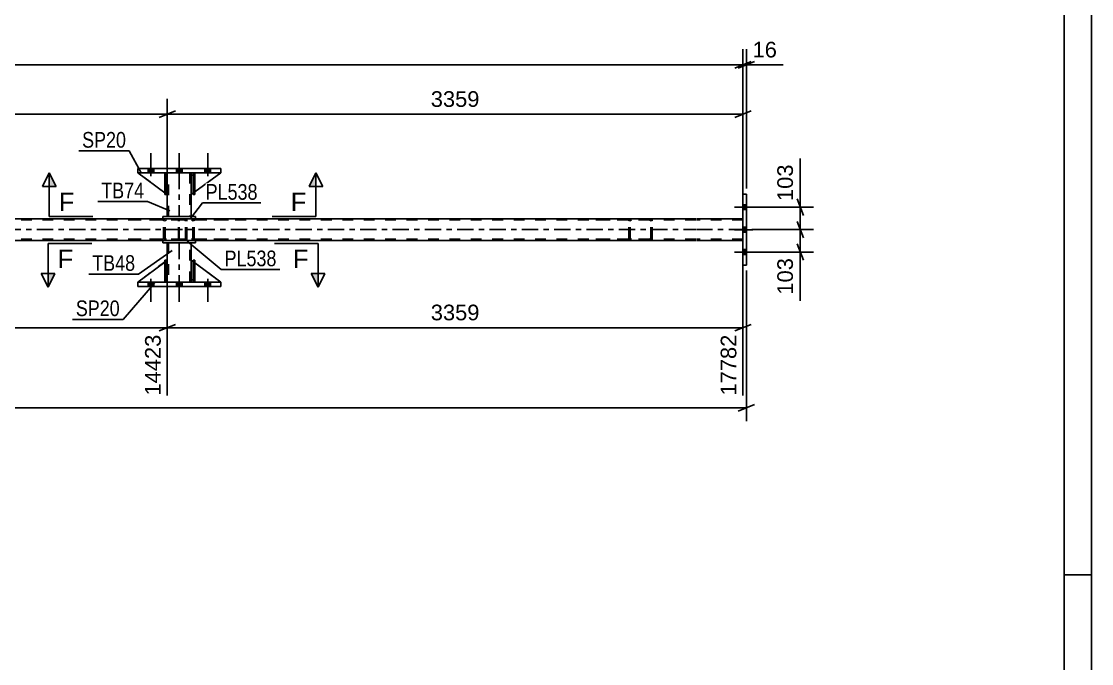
# Model space of a CAD drawing. Header units: millimetres. Extents: x -57 to 784, y -422 to 172.
# Drawn here: x 588 to 783.9, y -289.6 to -172.1 of the extents above; entities that cross this region are included whole.
import ezdxf

# ---------------------------------------------------------------- set-up
doc = ezdxf.new("R2010")
doc.units = ezdxf.units.MM
doc.linetypes.add('DXK_LINE_DOT2', pattern=[3.9198, 1.9599, -1.9599])
doc.linetypes.add('DXK_LINE_DOT3', pattern=[5.9187, 2.979, -0.9799, 0.9799, -0.9799])
doc.styles.add('Arial', font='ARIAL.TTF', dxfattribs={"height": 0.2})
doc.styles.add('Arial Narrow', font='ARIALN.TTF', dxfattribs={"height": 0.2})

# ---------------------------------------------------------------- blocks, each defined once
blk = doc.blocks.new('Unknown-122571968-1115')
at = {"color": 5, "linetype": 'Continuous'}
for p, q in [((783.89, -422.36), (783.89, 171.64)), ((778.89, -417.36), (778.89, 166.64)), ((783.89, -273.36), (778.89, -273.36))]:
    blk.add_line(p, q, dxfattribs=at)
blk = doc.blocks.new('Part-122571968-2856 - 2690')
at = {"color": 2, "linetype": 'Continuous'}
for p, q in [((619.79, -199.83), (619.47, -199.83)), ((619.47, -199.83), (619.47, -203.83)), ((619.79, -199.83), (619.79, -199.83)), ((619.79, -199.83), (619.79, -203.83)), ((619.79, -203.83), (619.47, -203.83))]:
    blk.add_line(p, q, dxfattribs=at)
at = {"color": 7, "linetype": 'DXK_LINE_DOT2'}
for p, q in [((619.47, -199.83), (619.47, -200.43)), ((619.47, -199.83), (619.47, -199.83)), ((619.79, -200.43), (619.47, -200.43)), ((619.47, -200.43), (619.47, -203.83)), ((619.79, -200.43), (619.79, -199.83)), ((619.79, -199.83), (619.79, -199.83)), ((619.79, -203.83), (619.79, -200.43))]:
    blk.add_line(p, q, dxfattribs=at)
blk = doc.blocks.new('Part-122571968-2758 - 2690')
at = {"color": 7, "linetype": 'DXK_LINE_DOT2'}
for p, q in [((614.27, -200.43), (614.27, -199.83)), ((614.27, -199.83), (614.27, -199.83)), ((614.27, -199.83), (614.27, -203.83)), ((614.27, -199.83), (614.59, -199.83)), ((614.27, -203.83), (614.27, -200.43)), ((614.27, -200.43), (614.59, -200.43)), ((614.59, -199.83), (614.59, -200.43)), ((614.59, -203.83), (614.59, -199.83)), ((614.59, -200.43), (614.59, -203.83)), ((614.27, -203.83), (614.59, -203.83))]:
    blk.add_line(p, q, dxfattribs=at)
blk = doc.blocks.new('Part-122571968-2857 - 2690')
at = {"color": 2, "linetype": 'Continuous'}
for p, q in [((614.59, -199.83), (614.27, -199.83)), ((614.27, -199.83), (614.27, -203.83)), ((614.59, -199.83), (614.59, -199.83)), ((614.59, -199.83), (614.59, -203.83)), ((614.59, -203.83), (614.27, -203.83))]:
    blk.add_line(p, q, dxfattribs=at)
at = {"color": 7, "linetype": 'DXK_LINE_DOT2'}
for p, q in [((614.27, -199.83), (614.27, -200.43)), ((614.27, -199.83), (614.27, -199.83)), ((614.59, -200.43), (614.27, -200.43)), ((614.27, -200.43), (614.27, -203.83)), ((614.59, -200.43), (614.59, -199.83)), ((614.59, -199.83), (614.59, -199.83)), ((614.59, -203.83), (614.59, -200.43))]:
    blk.add_line(p, q, dxfattribs=at)
blk = doc.blocks.new('Part-122571968-2722 - 2690')
at = {"color": 7, "linetype": 'DXK_LINE_DOT2'}
for p, q in [((711.45, -208.47), (52.25, -208.47)), ((619.92, -208.23), (613.92, -208.23)), ((720.07, -208.47), (711.55, -208.47)), ((720.07, -208.23), (720.07, -212.23)), ((711.45, -211.99), (52.25, -211.99)), ((619.92, -212.23), (613.92, -212.23)), ((720.07, -211.99), (711.55, -211.99))]:
    blk.add_line(p, q, dxfattribs=at)
at = {"color": 2, "linetype": 'Continuous'}
for p, q in [((613.92, -208.23), (449.65, -208.23)), ((619.92, -208.23), (711.45, -208.23)), ((711.55, -208.23), (720.07, -208.23)), ((613.92, -212.23), (449.65, -212.23)), ((711.45, -212.23), (619.92, -212.23)), ((720.07, -212.23), (711.55, -212.23))]:
    blk.add_line(p, q, dxfattribs=at)
at = {"color": 7, "linetype": 'DXK_LINE_DOT3'}
for p, q in [((52.25, -210.23), (711.45, -210.23)), ((711.55, -210.23), (720.07, -210.23))]:
    blk.add_line(p, q, dxfattribs=at)
blk = doc.blocks.new('Part-122571968-2727 - 2690')
at = {"color": 2, "linetype": 'Continuous'}
for p, q in [((619.92, -207.83), (613.92, -207.83)), ((613.92, -207.83), (613.92, -208.23)), ((619.92, -208.23), (613.92, -208.23)), ((619.92, -207.83), (619.92, -208.23))]:
    blk.add_line(p, q, dxfattribs=at)
blk = doc.blocks.new('Bolt-122571968-2731 - 2690')
at = {"linetype": 'Continuous'}
for points in [[(720.07, -205.69), (720.07, -206.57), (720.71, -206.57), (720.71, -205.69)], [(720.07, -205.69), (720.07, -206.57), (720.71, -206.57), (720.71, -205.69)], [(720.07, -205.69), (720.07, -206.57), (720.71, -206.57), (720.71, -205.69)], [(720.07, -209.81), (720.07, -210.69), (720.71, -210.69), (720.71, -209.81)], [(720.07, -209.81), (720.07, -210.69), (720.71, -210.69), (720.71, -209.81)], [(720.07, -213.89), (720.07, -214.77), (720.71, -214.77), (720.71, -213.89)], [(720.07, -213.89), (720.07, -214.77), (720.71, -214.77), (720.71, -213.89)], [(720.07, -213.89), (720.07, -214.77), (720.71, -214.77), (720.71, -213.89)]]:
    blk.add_hatch(color=1, dxfattribs=at).paths.add_polyline_path(points)
at = {"color": 1, "linetype": 'Continuous'}
for p, q in [((721.87, -206.13), (718.55, -206.13)), ((721.87, -206.13), (718.55, -206.13)), ((721.87, -206.13), (718.55, -206.13)), ((720.71, -205.69), (720.07, -205.69)), ((720.71, -205.69), (720.07, -205.69)), ((720.71, -205.69), (720.07, -205.69)), ((720.71, -206.57), (720.07, -206.57)), ((720.71, -206.57), (720.07, -206.57)), ((720.71, -206.57), (720.07, -206.57)), ((721.87, -210.25), (718.55, -210.25)), ((721.87, -210.25), (718.55, -210.25)), ((720.71, -209.81), (720.07, -209.81)), ((720.71, -209.81), (720.07, -209.81)), ((720.71, -210.69), (720.07, -210.69)), ((720.71, -210.69), (720.07, -210.69)), ((721.87, -214.33), (718.55, -214.33)), ((721.87, -214.33), (718.55, -214.33)), ((721.87, -214.33), (718.55, -214.33)), ((720.71, -213.89), (720.07, -213.89)), ((720.71, -213.89), (720.07, -213.89)), ((720.71, -213.89), (720.07, -213.89)), ((720.71, -214.77), (720.07, -214.77)), ((720.71, -214.77), (720.07, -214.77)), ((720.71, -214.77), (720.07, -214.77))]:
    blk.add_line(p, q, dxfattribs=at)
blk = doc.blocks.new('Part-122571968-2872 - 2690')
at = {"color": 2, "linetype": 'Continuous'}
for p, q in [((614.27, -219.83), (614.27, -215.83)), ((614.27, -215.83), (614.59, -215.83)), ((614.59, -219.83), (614.59, -215.83)), ((614.27, -219.83), (614.27, -219.83)), ((614.59, -219.83), (614.27, -219.83))]:
    blk.add_line(p, q, dxfattribs=at)
at = {"color": 7, "linetype": 'DXK_LINE_DOT2'}
for p, q in [((614.27, -215.83), (614.27, -219.23)), ((614.59, -219.23), (614.59, -215.83)), ((614.27, -219.23), (614.27, -219.83)), ((614.27, -219.23), (614.59, -219.23)), ((614.59, -219.83), (614.59, -219.23)), ((614.27, -219.83), (614.27, -219.83)), ((614.27, -219.83), (614.27, -219.83)), ((614.59, -219.83), (614.59, -219.83))]:
    blk.add_line(p, q, dxfattribs=at)
blk = doc.blocks.new('Part-122571968-2759 - 2690')
at = {"color": 2, "linetype": 'Continuous'}
for p, q in [((614.27, -203.5), (609.32, -199.83)), ((614.27, -199.98), (614.12, -199.83)), ((614.72, -200.43), (614.59, -200.3)), ((614.72, -200.43), (614.72, -200.43)), ((614.72, -203.83), (614.72, -200.43)), ((614.59, -203.74), (614.72, -203.83)), ((614.72, -203.83), (614.72, -203.83))]:
    blk.add_line(p, q, dxfattribs=at)
at = {"color": 7, "linetype": 'DXK_LINE_DOT2'}
for p, q in [((614.12, -199.83), (609.32, -199.83)), ((609.32, -199.83), (609.32, -199.83)), ((614.12, -199.83), (614.72, -200.43)), ((614.59, -200.3), (614.27, -199.98)), ((614.72, -200.43), (614.72, -203.83)), ((614.59, -203.74), (614.27, -203.5))]:
    blk.add_line(p, q, dxfattribs=at)
blk = doc.blocks.new('Bolt-122571968-2861 - 2690')
at = {"linetype": 'Continuous'}
for points in [[(611.2, -220.63), (612.24, -220.63), (612.24, -219.83), (611.2, -219.83)], [(611.2, -220.63), (612.24, -220.63), (612.24, -219.83), (611.2, -219.83)], [(611.2, -220.63), (612.24, -220.63), (612.24, -219.83), (611.2, -219.83)], [(616.4, -220.63), (617.44, -220.63), (617.44, -219.83), (616.4, -219.83)], [(616.4, -220.63), (617.44, -220.63), (617.44, -219.83), (616.4, -219.83)], [(621.6, -220.63), (622.64, -220.63), (622.64, -219.83), (621.6, -219.83)], [(621.6, -220.63), (622.64, -220.63), (622.64, -219.83), (621.6, -219.83)], [(621.6, -220.63), (622.64, -220.63), (622.64, -219.83), (621.6, -219.83)]]:
    blk.add_hatch(color=1, dxfattribs=at).paths.add_polyline_path(points)
at = {"color": 1, "linetype": 'Continuous'}
for p, q in [((611.72, -219.23), (611.72, -223.43)), ((611.72, -219.23), (611.72, -223.43)), ((611.72, -219.23), (611.72, -223.43)), ((616.92, -219.23), (616.92, -223.43)), ((616.92, -219.23), (616.92, -223.43)), ((622.12, -219.23), (622.12, -223.43)), ((622.12, -219.23), (622.12, -223.43)), ((622.12, -219.23), (622.12, -223.43)), ((611.2, -219.83), (611.2, -220.63)), ((611.2, -219.83), (611.2, -220.63)), ((611.2, -219.83), (611.2, -220.63)), ((612.24, -219.83), (612.24, -220.63)), ((612.24, -219.83), (612.24, -220.63)), ((612.24, -219.83), (612.24, -220.63)), ((616.4, -219.83), (616.4, -220.63)), ((616.4, -219.83), (616.4, -220.63)), ((617.44, -219.83), (617.44, -220.63)), ((617.44, -219.83), (617.44, -220.63)), ((621.6, -219.83), (621.6, -220.63)), ((621.6, -219.83), (621.6, -220.63)), ((621.6, -219.83), (621.6, -220.63)), ((622.64, -219.83), (622.64, -220.63)), ((622.64, -219.83), (622.64, -220.63)), ((622.64, -219.83), (622.64, -220.63))]:
    blk.add_line(p, q, dxfattribs=at)
blk = doc.blocks.new('Bolt-122571968-2834 - 2690')
at = {"linetype": 'Continuous'}
for points in [[(612.24, -199.03), (611.2, -199.03), (611.2, -199.83), (612.24, -199.83)], [(612.24, -199.03), (611.2, -199.03), (611.2, -199.83), (612.24, -199.83)], [(612.24, -199.03), (611.2, -199.03), (611.2, -199.83), (612.24, -199.83)], [(617.44, -199.03), (616.4, -199.03), (616.4, -199.83), (617.44, -199.83)], [(617.44, -199.03), (616.4, -199.03), (616.4, -199.83), (617.44, -199.83)], [(622.64, -199.03), (621.6, -199.03), (621.6, -199.83), (622.64, -199.83)], [(622.64, -199.03), (621.6, -199.03), (621.6, -199.83), (622.64, -199.83)], [(622.64, -199.03), (621.6, -199.03), (621.6, -199.83), (622.64, -199.83)]]:
    blk.add_hatch(color=1, dxfattribs=at).paths.add_polyline_path(points)
at = {"color": 1, "linetype": 'Continuous'}
for p, q in [((611.72, -200.43), (611.72, -196.23)), ((611.72, -200.43), (611.72, -196.23)), ((611.72, -200.43), (611.72, -196.23)), ((616.92, -200.43), (616.92, -196.23)), ((616.92, -200.43), (616.92, -196.23)), ((622.12, -200.43), (622.12, -196.23)), ((622.12, -200.43), (622.12, -196.23)), ((622.12, -200.43), (622.12, -196.23)), ((611.2, -199.83), (611.2, -199.03)), ((611.2, -199.83), (611.2, -199.03)), ((611.2, -199.83), (611.2, -199.03)), ((612.24, -199.83), (612.24, -199.03)), ((612.24, -199.83), (612.24, -199.03)), ((612.24, -199.83), (612.24, -199.03)), ((616.4, -199.83), (616.4, -199.03)), ((616.4, -199.83), (616.4, -199.03)), ((617.44, -199.83), (617.44, -199.03)), ((617.44, -199.83), (617.44, -199.03)), ((621.6, -199.83), (621.6, -199.03)), ((621.6, -199.83), (621.6, -199.03)), ((621.6, -199.83), (621.6, -199.03)), ((622.64, -199.83), (622.64, -199.03)), ((622.64, -199.83), (622.64, -199.03)), ((622.64, -199.83), (622.64, -199.03))]:
    blk.add_line(p, q, dxfattribs=at)
blk = doc.blocks.new('Part-122571968-2836 - 2690')
at = {"color": 7, "linetype": 'DXK_LINE_DOT2'}
for p, q in [((619.47, -200.43), (619.47, -199.83)), ((619.47, -199.83), (619.47, -199.83)), ((619.47, -199.83), (619.47, -203.83)), ((619.47, -199.83), (619.79, -199.83)), ((619.47, -203.83), (619.47, -200.43)), ((619.47, -200.43), (619.79, -200.43)), ((619.79, -199.83), (619.79, -200.43)), ((619.79, -203.83), (619.79, -199.83)), ((619.79, -200.43), (619.79, -203.83)), ((619.47, -203.83), (619.79, -203.83))]:
    blk.add_line(p, q, dxfattribs=at)
blk = doc.blocks.new('Part-122571968-2855 - 2690')
at = {"color": 2, "linetype": 'Continuous'}
for p, q in [((614.72, -199.83), (614.72, -200.43)), ((619.12, -199.83), (619.12, -200.43)), ((614.72, -203.83), (614.72, -207.83)), ((619.12, -203.83), (619.12, -207.83))]:
    blk.add_line(p, q, dxfattribs=at)
at = {"color": 7, "linetype": 'DXK_LINE_DOT2'}
for p, q in [((614.72, -199.83), (619.12, -199.83)), ((614.72, -200.43), (614.72, -203.83)), ((614.96, -207.83), (614.96, -199.83)), ((618.88, -199.83), (618.88, -207.83)), ((619.12, -200.43), (619.12, -203.83)), ((619.12, -207.83), (614.72, -207.83))]:
    blk.add_line(p, q, dxfattribs=at)
at = {"color": 7, "linetype": 'DXK_LINE_DOT3'}
blk.add_line((616.92, -199.83), (616.92, -207.83), dxfattribs=at)
blk = doc.blocks.new('Part-122571968-2873 - 2690')
at = {"color": 2, "linetype": 'Continuous'}
for p, q in [((619.47, -219.83), (619.47, -215.83)), ((619.47, -215.83), (619.79, -215.83)), ((619.79, -219.83), (619.79, -215.83)), ((619.47, -219.83), (619.47, -219.83)), ((619.79, -219.83), (619.47, -219.83))]:
    blk.add_line(p, q, dxfattribs=at)
at = {"color": 7, "linetype": 'DXK_LINE_DOT2'}
for p, q in [((619.47, -215.83), (619.47, -219.23)), ((619.79, -219.23), (619.79, -215.83)), ((619.47, -219.23), (619.47, -219.83)), ((619.47, -219.23), (619.79, -219.23)), ((619.79, -219.83), (619.79, -219.23)), ((619.47, -219.83), (619.47, -219.83)), ((619.47, -219.83), (619.47, -219.83)), ((619.79, -219.83), (619.79, -219.83))]:
    blk.add_line(p, q, dxfattribs=at)
blk = doc.blocks.new('Part-122571968-2878 - 2690')
at = {"color": 2, "linetype": 'Continuous'}
for p, q in [((614.72, -215.83), (614.72, -212.63)), ((619.12, -215.83), (619.12, -212.63)), ((614.72, -219.83), (614.72, -219.23)), ((619.12, -219.23), (619.12, -219.83))]:
    blk.add_line(p, q, dxfattribs=at)
at = {"color": 7, "linetype": 'DXK_LINE_DOT2'}
for p, q in [((619.12, -212.63), (614.72, -212.63)), ((614.96, -212.63), (614.96, -219.83)), ((618.88, -219.83), (618.88, -212.63)), ((614.72, -219.23), (614.72, -215.83)), ((619.12, -219.23), (619.12, -215.83)), ((619.12, -219.83), (614.72, -219.83))]:
    blk.add_line(p, q, dxfattribs=at)
at = {"color": 7, "linetype": 'DXK_LINE_DOT3'}
blk.add_line((616.92, -212.63), (616.92, -219.83), dxfattribs=at)
blk = doc.blocks.new('Part-122571968-2883 - 2690')
at = {"color": 2, "linetype": 'Continuous'}
for p, q in [((619.92, -212.23), (613.92, -212.23)), ((613.92, -212.23), (613.92, -212.63)), ((619.92, -212.63), (613.92, -212.63)), ((619.92, -212.23), (619.92, -212.63))]:
    blk.add_line(p, q, dxfattribs=at)
blk = doc.blocks.new('Part-122571968-2884 - 2690')
at = {"color": 7, "linetype": 'DXK_LINE_DOT2'}
for p, q in [((614.59, -215.83), (614.27, -215.83)), ((614.27, -219.23), (614.27, -215.83)), ((614.27, -219.83), (614.27, -215.83)), ((614.59, -215.83), (614.59, -219.23)), ((614.59, -219.83), (614.59, -215.83)), ((614.59, -219.23), (614.27, -219.23)), ((614.27, -219.83), (614.27, -219.23)), ((614.59, -219.23), (614.59, -219.83)), ((614.59, -219.83), (614.27, -219.83)), ((614.59, -219.83), (614.59, -219.83))]:
    blk.add_line(p, q, dxfattribs=at)
blk = doc.blocks.new('Part-122571968-2885 - 2690')
at = {"color": 7, "linetype": 'DXK_LINE_DOT2'}
for p, q in [((619.79, -215.83), (619.47, -215.83)), ((619.47, -219.23), (619.47, -215.83)), ((619.47, -219.83), (619.47, -215.83)), ((619.79, -215.83), (619.79, -219.23)), ((619.79, -219.83), (619.79, -215.83)), ((619.79, -219.23), (619.47, -219.23)), ((619.47, -219.83), (619.47, -219.23)), ((619.79, -219.23), (619.79, -219.83)), ((619.79, -219.83), (619.47, -219.83)), ((619.79, -219.83), (619.79, -219.83))]:
    blk.add_line(p, q, dxfattribs=at)
blk = doc.blocks.new('Part-122571968-2892 - 2690')
at = {"color": 2, "linetype": 'Continuous'}
for p, q in [((609.32, -220.63), (609.32, -219.83)), ((609.32, -219.83), (624.52, -219.83)), ((624.52, -220.63), (609.32, -220.63)), ((624.52, -219.83), (624.52, -220.63))]:
    blk.add_line(p, q, dxfattribs=at)
blk = doc.blocks.new('Part-122571968-2893 - 2690')
at = {"color": 7, "linetype": 'DXK_LINE_DOT2'}
for p, q in [((619.72, -199.83), (619.12, -200.43)), ((619.12, -203.83), (624.52, -199.83)), ((619.12, -200.43), (619.12, -203.83)), ((624.52, -199.83), (619.72, -199.83))]:
    blk.add_line(p, q, dxfattribs=at)
blk = doc.blocks.new('Part-122571968-2907 - 2690')
at = {"color": 7, "linetype": 'DXK_LINE_DOT2'}
for p, q in [((617.81, -208.23), (606.67, -208.23)), ((617.81, -208.47), (606.67, -208.47)), ((614.1, -208.53), (614.06, -208.71)), ((614.06, -211.75), (614.06, -208.71)), ((614.32, -208.71), (614.34, -208.62)), ((614.32, -211.75), (614.32, -208.71)), ((614.34, -208.62), (614.39, -208.54)), ((614.57, -208.23), (614.38, -208.27)), ((614.39, -208.54), (614.48, -208.49)), ((614.48, -208.49), (614.57, -208.47)), ((618, -208.27), (617.81, -208.23)), ((617.81, -208.47), (617.91, -208.49)), ((617.91, -208.49), (617.99, -208.54)), ((617.99, -208.54), (618.04, -208.62)), ((618.04, -208.62), (618.06, -208.71)), ((618.06, -211.75), (618.06, -208.71)), ((618.32, -208.71), (618.28, -208.53)), ((618.32, -211.75), (618.32, -208.71)), ((617.81, -211.99), (606.67, -211.99)), ((617.81, -212.23), (606.67, -212.23)), ((614.06, -211.75), (614.1, -211.93)), ((614.34, -211.84), (614.32, -211.75)), ((614.39, -211.92), (614.34, -211.84)), ((614.38, -212.19), (614.57, -212.23)), ((614.48, -211.97), (614.39, -211.92)), ((614.57, -211.99), (614.48, -211.97)), ((617.91, -211.97), (617.81, -211.99)), ((617.81, -212.23), (618, -212.19)), ((617.99, -211.92), (617.91, -211.97)), ((618.04, -211.84), (617.99, -211.92)), ((618.06, -211.75), (618.04, -211.84)), ((618.28, -211.93), (618.32, -211.75))]:
    blk.add_line(p, q, dxfattribs=at)
for centre, start, end in [((614.55, -208.73), 110.7583, 155.68), ((617.83, -208.73), 24.32, 69.2417), ((614.55, -211.73), 204.32, 249.2417), ((617.83, -211.73), 290.7583, 335.68)]:
    blk.add_arc(centre, 0.496, start, end, dxfattribs=at)
blk = doc.blocks.new('Part-122571968-2916 - 2690')
at = {"color": 7, "linetype": 'DXK_LINE_DOT2'}
for p, q in [((614.72, -215.83), (609.32, -219.83)), ((614.72, -219.23), (614.72, -215.83)), ((614.72, -215.83), (614.72, -219.23)), ((614.12, -219.83), (614.72, -219.23)), ((614.72, -219.23), (614.12, -219.83)), ((614.72, -219.23), (614.72, -219.23)), ((609.32, -219.83), (614.12, -219.83))]:
    blk.add_line(p, q, dxfattribs=at)
blk = doc.blocks.new('Part-122571968-2917 - 2690')
at = {"color": 2, "linetype": 'Continuous'}
for p, q in [((614.27, -216.16), (609.32, -219.83)), ((614.72, -215.83), (614.59, -215.92)), ((614.72, -219.23), (614.72, -215.83)), ((614.72, -219.23), (614.59, -219.36)), ((614.72, -219.23), (614.72, -219.23)), ((614.27, -219.68), (614.12, -219.83))]:
    blk.add_line(p, q, dxfattribs=at)
at = {"color": 7, "linetype": 'DXK_LINE_DOT2'}
for p, q in [((614.59, -215.92), (614.27, -216.16)), ((614.72, -219.23), (614.72, -215.83)), ((614.72, -219.23), (614.12, -219.83)), ((614.59, -219.36), (614.27, -219.68)), ((609.32, -219.83), (609.32, -219.83)), ((609.32, -219.83), (614.12, -219.83))]:
    blk.add_line(p, q, dxfattribs=at)
blk = doc.blocks.new('Part-122571968-2933 - 2690')
at = {"color": 2, "linetype": 'Continuous'}
for p, q in [((609.32, -199.83), (609.32, -199.03)), ((609.32, -199.03), (624.52, -199.03)), ((624.52, -199.03), (624.52, -199.83)), ((624.52, -199.83), (609.32, -199.83))]:
    blk.add_line(p, q, dxfattribs=at)
blk = doc.blocks.new('Part-122571968-2947 - 2690')
at = {"color": 7, "linetype": 'DXK_LINE_DOT2'}
for p, q in [((702.94, -208.23), (691.8, -208.23)), ((702.94, -208.47), (691.8, -208.47)), ((699.24, -208.53), (699.2, -208.71)), ((699.2, -211.75), (699.2, -208.71)), ((699.45, -208.71), (699.47, -208.62)), ((699.45, -211.75), (699.45, -208.71)), ((699.47, -208.62), (699.53, -208.54)), ((699.71, -208.23), (699.51, -208.27)), ((699.53, -208.54), (699.61, -208.49)), ((699.61, -208.49), (699.71, -208.47)), ((703.14, -208.27), (702.94, -208.23)), ((702.94, -208.47), (703.04, -208.49)), ((703.04, -208.49), (703.12, -208.54)), ((703.12, -208.54), (703.18, -208.62)), ((703.18, -208.62), (703.2, -208.71)), ((703.2, -211.75), (703.2, -208.71)), ((703.45, -208.71), (703.41, -208.53)), ((703.45, -211.75), (703.45, -208.71)), ((702.94, -211.99), (691.8, -211.99)), ((702.94, -212.23), (691.8, -212.23)), ((699.2, -211.75), (699.24, -211.93)), ((699.47, -211.84), (699.45, -211.75)), ((699.53, -211.92), (699.47, -211.84)), ((699.51, -212.19), (699.71, -212.23)), ((699.61, -211.97), (699.53, -211.92)), ((699.71, -211.99), (699.61, -211.97)), ((703.04, -211.97), (702.94, -211.99)), ((702.94, -212.23), (703.14, -212.19)), ((703.12, -211.92), (703.04, -211.97)), ((703.18, -211.84), (703.12, -211.92)), ((703.2, -211.75), (703.18, -211.84)), ((703.41, -211.93), (703.45, -211.75))]:
    blk.add_line(p, q, dxfattribs=at)
for centre, start, end in [((699.69, -208.73), 110.7583, 155.68), ((702.96, -208.73), 24.32, 69.2417), ((699.69, -211.73), 204.32, 249.2417), ((702.96, -211.73), 290.7583, 335.68)]:
    blk.add_arc(centre, 0.496, start, end, dxfattribs=at)
blk = doc.blocks.new('Part-122571968-2949 - 2690')
at = {"color": 2, "linetype": 'Continuous'}
for p, q in [((720.07, -216.73), (720.07, -203.73)), ((720.07, -203.73), (720.71, -203.73)), ((720.71, -203.73), (720.71, -216.73)), ((720.71, -216.73), (720.07, -216.73))]:
    blk.add_line(p, q, dxfattribs=at)
blk = doc.blocks.new('Part-122571968-2958 - 2690')
at = {"color": 2, "linetype": 'Continuous'}
for p, q in [((619.47, -200.08), (619.12, -200.43)), ((619.12, -200.43), (619.12, -203.83)), ((624.52, -199.83), (619.79, -203.33)), ((619.12, -203.83), (619.47, -203.57))]:
    blk.add_line(p, q, dxfattribs=at)
at = {"color": 7, "linetype": 'DXK_LINE_DOT2'}
for p, q in [((619.72, -199.83), (619.47, -200.08)), ((624.52, -199.83), (619.72, -199.83)), ((624.52, -199.83), (624.52, -199.83)), ((624.52, -199.83), (624.52, -199.83)), ((619.79, -203.33), (619.47, -203.57))]:
    blk.add_line(p, q, dxfattribs=at)
blk = doc.blocks.new('Part-122571968-2959 - 2690')
at = {"color": 7, "linetype": 'DXK_LINE_DOT2'}
for p, q in [((614.72, -203.83), (609.32, -199.83)), ((609.32, -199.83), (614.12, -199.83)), ((614.12, -199.83), (614.72, -200.43)), ((614.72, -200.43), (614.12, -199.83)), ((614.72, -200.43), (614.72, -203.83)), ((614.72, -200.43), (614.72, -200.43)), ((614.72, -200.43), (614.72, -203.83))]:
    blk.add_line(p, q, dxfattribs=at)
blk = doc.blocks.new('Part-122571968-2960 - 2690')
at = {"color": 7, "linetype": 'DXK_LINE_DOT2'}
for p, q in [((619.12, -219.23), (619.12, -215.83)), ((619.12, -215.83), (624.52, -219.83)), ((619.72, -219.83), (619.12, -219.23)), ((624.52, -219.83), (619.72, -219.83))]:
    blk.add_line(p, q, dxfattribs=at)
blk = doc.blocks.new('Part-122571968-2961 - 2690')
at = {"color": 2, "linetype": 'Continuous'}
for p, q in [((619.12, -219.23), (619.12, -215.83)), ((619.12, -215.83), (619.47, -216.09)), ((624.52, -219.83), (619.79, -216.33)), ((619.47, -219.58), (619.12, -219.23))]:
    blk.add_line(p, q, dxfattribs=at)
at = {"color": 7, "linetype": 'DXK_LINE_DOT2'}
for p, q in [((619.79, -216.33), (619.47, -216.09)), ((619.47, -219.58), (619.72, -219.83)), ((619.72, -219.83), (624.52, -219.83))]:
    blk.add_line(p, q, dxfattribs=at)
blk = doc.blocks.new('Part-122571968-2964 - 2690')
at = {"color": 7, "linetype": 'DXK_LINE_DOT2'}
for p, q in [((616.79, -208.53), (616.77, -208.71)), ((616.77, -211.75), (616.77, -208.71)), ((616.85, -208.37), (616.79, -208.53)), ((616.94, -208.27), (616.85, -208.37)), ((616.91, -208.71), (616.92, -208.62)), ((616.91, -211.75), (616.91, -208.71)), ((616.92, -208.62), (616.95, -208.54)), ((617.04, -208.23), (616.94, -208.27)), ((616.95, -208.54), (616.99, -208.49)), ((616.99, -208.49), (617.04, -208.47)), ((625.9, -208.23), (617.04, -208.23)), ((625.9, -208.47), (617.04, -208.47)), ((618.32, -208.23), (618.32, -208.47)), ((619.33, -208.27), (619.13, -208.23)), ((619.13, -208.47), (619.23, -208.49)), ((619.23, -208.49), (619.31, -208.54)), ((619.31, -208.54), (619.37, -208.62)), ((619.37, -208.62), (619.39, -208.71)), ((619.39, -211.75), (619.39, -208.71)), ((619.64, -208.71), (619.6, -208.53)), ((619.64, -211.75), (619.64, -208.71)), ((616.77, -211.75), (616.79, -211.93)), ((616.79, -211.93), (616.85, -212.09)), ((616.85, -212.09), (616.94, -212.19)), ((616.92, -211.84), (616.91, -211.75)), ((616.95, -211.92), (616.92, -211.84)), ((616.94, -212.19), (617.04, -212.23)), ((616.99, -211.97), (616.95, -211.92)), ((617.04, -211.99), (616.99, -211.97)), ((625.9, -211.99), (617.04, -211.99)), ((625.9, -212.23), (617.04, -212.23)), ((618.32, -212.23), (618.32, -211.99)), ((619.23, -211.97), (619.13, -211.99)), ((619.13, -212.23), (619.33, -212.19)), ((619.31, -211.92), (619.23, -211.97)), ((619.37, -211.84), (619.31, -211.92)), ((619.39, -211.75), (619.37, -211.84)), ((619.6, -211.93), (619.64, -211.75))]:
    blk.add_line(p, q, dxfattribs=at)
for centre, start, end in [((619.15, -208.72), 23.8494, 68.8059), ((619.15, -211.73), 291.1941, 336.1506)]:
    blk.add_arc(centre, 0.492, start, end, dxfattribs=at)
blk = doc.blocks.new('StraightDimension-122571968-3109 - 2690')
at = {"color": 7, "linetype": 'Continuous'}
for p, q in [((444.45, -213.63), (444.45, -240.58)), ((614.72, -213.63), (614.72, -240.58)), ((445.95, -227.57), (442.95, -228.77)), ((444.45, -228.17), (614.72, -228.17)), ((613.22, -228.77), (616.22, -227.57))]:
    blk.add_line(p, q, dxfattribs=at)
at = {"color": 0}
blk.add_wipeout([(534.63, -227.42), (534.63, -223.22), (524.54, -223.22), (524.54, -227.42)], dxfattribs=at)
at = {"color": 0, "linetype": 'Continuous'}
blk.add_wipeout([(614.12, -228.87), (609.92, -228.87), (609.92, -241.18), (614.12, -241.18)], dxfattribs=at)
at = {"color": 3, "style": 'Arial'}
blk.add_text('4257', height=2.865, dxfattribs=at).set_placement((525.14, -226.82))
at = {"color": 3, "linetype": 'Continuous', "style": 'Arial'}
blk.add_text('14423', height=2.865, rotation=90.0002, dxfattribs=at).set_placement((613.52, -240.58))
blk = doc.blocks.new('StraightDimension-122571968-3036 - 2690')
at = {"color": 7, "linetype": 'Continuous'}
for p, q in [((729.98, -204.63), (731.18, -207.63)), ((721.71, -206.13), (732.98, -206.13)), ((730.58, -210.23), (730.58, -206.13)), ((731.18, -211.73), (729.98, -208.73)), ((721.71, -210.23), (732.98, -210.23))]:
    blk.add_line(p, q, dxfattribs=at)
at = {"color": 0}
blk.add_wipeout([(729.83, -197.73), (725.63, -197.73), (725.63, -205.6), (729.83, -205.6)], dxfattribs=at)
at = {"color": 7, "linetype": 'Continuous'}
blk.add_line((730.58, -206.13), (730.58, -197.21), dxfattribs=at)
blk.add_line((730.58, -206.13), (730.58, -197.21), dxfattribs=at)
at = {"color": 3, "style": 'Arial'}
blk.add_text('103', height=2.865, rotation=90.0002, dxfattribs=at).set_placement((729.23, -205))
blk = doc.blocks.new('StraightDimension-122571968-2988 - 2690')
at = {"color": 7, "linetype": 'Continuous'}
for p, q in [((720.71, -217.73), (720.71, -245.24)), ((42.99, -242.84), (720.71, -242.84)), ((719.21, -243.44), (722.21, -242.24))]:
    blk.add_line(p, q, dxfattribs=at)
blk = doc.blocks.new('StraightDimension-122571968-2997 - 2690')
at = {"color": 7, "linetype": 'Continuous'}
for p, q in [((720.07, -202.73), (720.07, -177.24)), ((720.71, -202.73), (720.71, -177.24)), ((718.57, -180.69), (721.57, -179.49)), ((722.21, -179.49), (719.21, -180.69)), ((720.07, -180.09), (720.71, -180.09))]:
    blk.add_line(p, q, dxfattribs=at)
at = {"color": 0}
blk.add_wipeout([(726.89, -179.34), (726.89, -175.14), (721.24, -175.14), (721.24, -179.34)], dxfattribs=at)
at = {"color": 7, "linetype": 'Continuous'}
blk.add_line((720.71, -180.09), (727.41, -180.09), dxfattribs=at)
blk.add_line((720.71, -180.09), (727.41, -180.09), dxfattribs=at)
at = {"color": 3, "style": 'Arial'}
blk.add_text('16', height=2.865, dxfattribs=at).set_placement((721.84, -178.74))
blk = doc.blocks.new('StraightDimension-122571968-3007 - 2690')
at = {"color": 7, "linetype": 'Continuous'}
for p, q in [((720.07, -202.73), (720.07, -177.24)), ((43.63, -180.09), (720.07, -180.09)), ((718.57, -180.69), (721.57, -179.49))]:
    blk.add_line(p, q, dxfattribs=at)
blk = doc.blocks.new('StraightDimension-122571968-3028 - 2690')
at = {"color": 7, "linetype": 'Continuous'}
for p, q in [((729.98, -208.73), (731.18, -211.73)), ((721.71, -210.23), (732.98, -210.23)), ((730.58, -214.33), (730.58, -210.23)), ((731.18, -215.83), (729.98, -212.83)), ((721.71, -214.33), (732.98, -214.33))]:
    blk.add_line(p, q, dxfattribs=at)
at = {"color": 0}
blk.add_wipeout([(729.83, -214.85), (725.63, -214.85), (725.63, -222.72), (729.83, -222.72)], dxfattribs=at)
at = {"color": 7, "linetype": 'Continuous'}
blk.add_line((730.58, -214.33), (730.58, -223.25), dxfattribs=at)
blk.add_line((730.58, -214.33), (730.58, -223.25), dxfattribs=at)
at = {"color": 3, "style": 'Arial'}
blk.add_text('103', height=2.865, rotation=90.0002, dxfattribs=at).set_placement((729.23, -222.12))
blk = doc.blocks.new('StraightDimension-122571968-3045 - 2690')
at = {"color": 7, "linetype": 'Continuous'}
for p, q in [((614.72, -206.83), (614.72, -186.28)), ((720.07, -207.23), (720.07, -186.28)), ((616.22, -188.53), (613.22, -189.73)), ((614.72, -189.13), (720.07, -189.13)), ((718.57, -189.73), (721.57, -188.53))]:
    blk.add_line(p, q, dxfattribs=at)
at = {"color": 0}
blk.add_wipeout([(672.44, -188.38), (672.44, -184.18), (662.35, -184.18), (662.35, -188.38)], dxfattribs=at)
at = {"color": 3, "style": 'Arial'}
blk.add_text('3359', height=2.865, dxfattribs=at).set_placement((662.95, -187.78))
blk = doc.blocks.new('StraightDimension-122571968-3078 - 2690')
at = {"color": 7, "linetype": 'Continuous'}
for p, q in [((444.45, -206.83), (444.45, -186.28)), ((614.72, -206.83), (614.72, -186.28)), ((445.95, -188.53), (442.95, -189.73)), ((444.45, -189.13), (614.72, -189.13)), ((613.22, -189.73), (616.22, -188.53))]:
    blk.add_line(p, q, dxfattribs=at)
at = {"color": 0}
blk.add_wipeout([(534.63, -188.38), (534.63, -184.18), (524.54, -184.18), (524.54, -188.38)], dxfattribs=at)
at = {"color": 3, "style": 'Arial'}
blk.add_text('4257', height=2.865, dxfattribs=at).set_placement((525.14, -187.78))
blk = doc.blocks.new('StraightDimension-122571968-3119 - 2690')
at = {"color": 7, "linetype": 'Continuous'}
for p, q in [((720.07, -211.23), (720.07, -240.58)), ((614.72, -213.63), (614.72, -240.58)), ((616.22, -227.57), (613.22, -228.77)), ((614.72, -228.17), (720.07, -228.17)), ((718.57, -228.77), (721.57, -227.57))]:
    blk.add_line(p, q, dxfattribs=at)
at = {"color": 0}
blk.add_wipeout([(672.44, -227.42), (672.44, -223.22), (662.35, -223.22), (662.35, -227.42)], dxfattribs=at)
at = {"color": 0, "linetype": 'Continuous'}
blk.add_wipeout([(719.47, -228.87), (715.27, -228.87), (715.27, -241.18), (719.47, -241.18)], dxfattribs=at)
at = {"color": 3, "style": 'Arial'}
blk.add_text('3359', height=2.865, dxfattribs=at).set_placement((662.95, -226.82))
at = {"color": 3, "linetype": 'Continuous', "style": 'Arial'}
blk.add_text('17782', height=2.865, rotation=90.0002, dxfattribs=at).set_placement((718.87, -240.58))
blk = doc.blocks.new('SectionMark-122571968-3157 - 2690')
at = {"linetype": 'Continuous'}
for points in [[(594.37, -202.32), (593.12, -202.32), (593.12, -199.82)], [(641.92, -202.32), (640.67, -202.32), (641.92, -199.82)]]:
    blk.add_hatch(color=6, dxfattribs=at).paths.add_polyline_path(points)
at = {"color": 6, "linetype": 'Continuous'}
for p, q in [((591.87, -202.32), (593.12, -199.82)), ((593.12, -207.82), (593.12, -199.82)), ((593.12, -199.82), (594.37, -202.32)), ((641.92, -199.82), (640.67, -202.32)), ((641.92, -207.82), (641.92, -199.82)), ((641.92, -199.82), (643.17, -202.32)), ((594.37, -202.32), (591.87, -202.32)), ((640.67, -202.32), (643.17, -202.32)), ((593.12, -207.82), (601.12, -207.82)), ((641.92, -207.82), (633.92, -207.82))]:
    blk.add_line(p, q, dxfattribs=at)
at = {"color": 0, "linetype": 'Continuous'}
for points in [[(597.72, -206.82), (597.72, -203.32), (594.87, -203.32), (594.87, -206.82)], [(640.17, -206.82), (640.17, -203.32), (637.32, -203.32), (637.32, -206.82)]]:
    blk.add_wipeout(points, dxfattribs=at)
at = {"color": 3, "linetype": 'Continuous', "style": 'Arial'}
for p in [(594.87, -206.82), (637.32, -206.82)]:
    blk.add_text('F', height=3.34, dxfattribs=at).set_placement(p)
blk = doc.blocks.new('Mark-122571968-2723 - 2690')
at = {"color": 0}
blk.add_wipeout([(631.25, -204.76), (631.25, -201.76), (621.75, -201.76), (621.75, -204.76)], dxfattribs=at)
blk.add_wipeout([(631.25, -204.76), (631.25, -201.76), (621.75, -201.76), (621.75, -204.76)], dxfattribs=at)
at = {"color": 30, "linetype": 'Continuous'}
for p, q in [((618.95, -208.19), (621.15, -205.36)), ((621.15, -205.36), (631.85, -205.36))]:
    blk.add_line(p, q, dxfattribs=at)
at = {"color": 3, "style": 'Arial Narrow'}
blk.add_text('PL538', height=2.863, dxfattribs=at).set_placement((621.75, -204.76))
blk = doc.blocks.new('Mark-122571968-2851 - 2690')
at = {"color": 0}
blk.add_wipeout([(610.5, -204.51), (610.5, -201.51), (602.64, -201.51), (602.64, -204.51)], dxfattribs=at)
blk.add_wipeout([(610.5, -204.51), (610.5, -201.51), (602.64, -201.51), (602.64, -204.51)], dxfattribs=at)
at = {"color": 30, "linetype": 'Continuous'}
for p in [(602.04, -205.11), (615.17, -206.82)]:
    blk.add_line(p, (611.1, -205.11), dxfattribs=at)
at = {"color": 3, "style": 'Arial Narrow'}
blk.add_text('TB74', height=2.863, dxfattribs=at).set_placement((602.64, -204.51))
blk = doc.blocks.new('Mark-122571968-2874 - 2690')
at = {"color": 0}
blk.add_wipeout([(608.84, -217.77), (608.84, -214.77), (600.99, -214.77), (600.99, -217.77)], dxfattribs=at)
blk.add_wipeout([(608.84, -217.77), (608.84, -214.77), (600.99, -214.77), (600.99, -217.77)], dxfattribs=at)
at = {"color": 30, "linetype": 'Continuous'}
for p in [(615.61, -214.08), (600.39, -218.37)]:
    blk.add_line(p, (609.44, -218.37), dxfattribs=at)
at = {"color": 3, "style": 'Arial Narrow'}
blk.add_text('TB48', height=2.863, dxfattribs=at).set_placement((600.99, -217.77))
blk = doc.blocks.new('Mark-122571968-2879 - 2690')
at = {"color": 0}
blk.add_wipeout([(634.71, -216.93), (634.71, -213.93), (625.21, -213.93), (625.21, -216.93)], dxfattribs=at)
blk.add_wipeout([(634.71, -216.93), (634.71, -213.93), (625.21, -213.93), (625.21, -216.93)], dxfattribs=at)
at = {"color": 30, "linetype": 'Continuous'}
for p, q in [((618.34, -212.32), (624.61, -217.53)), ((624.61, -217.53), (635.31, -217.53))]:
    blk.add_line(p, q, dxfattribs=at)
at = {"color": 3, "style": 'Arial Narrow'}
blk.add_text('PL538', height=2.863, dxfattribs=at).set_placement((625.21, -216.93))
blk = doc.blocks.new('Mark-122571968-2888 - 2690')
at = {"color": 0}
blk.add_wipeout([(606.03, -226.05), (606.03, -223.05), (597.99, -223.05), (597.99, -226.05)], dxfattribs=at)
blk.add_wipeout([(606.03, -226.05), (606.03, -223.05), (597.99, -223.05), (597.99, -226.05)], dxfattribs=at)
at = {"color": 30, "linetype": 'Continuous'}
for p in [(612.37, -220), (597.39, -226.65)]:
    blk.add_line(p, (606.63, -226.65), dxfattribs=at)
at = {"color": 3, "style": 'Arial Narrow'}
blk.add_text('SP20', height=2.863, dxfattribs=at).set_placement((597.99, -226.05))
blk = doc.blocks.new('Mark-122571968-2929 - 2690')
at = {"color": 0}
blk.add_wipeout([(607.18, -195.24), (607.18, -192.24), (599.14, -192.24), (599.14, -195.24)], dxfattribs=at)
blk.add_wipeout([(607.18, -195.24), (607.18, -192.24), (599.14, -192.24), (599.14, -195.24)], dxfattribs=at)
at = {"color": 30, "linetype": 'Continuous'}
for p in [(598.54, -195.84), (609.88, -199.72)]:
    blk.add_line(p, (607.78, -195.84), dxfattribs=at)
at = {"color": 3, "style": 'Arial Narrow'}
blk.add_text('SP20', height=2.863, dxfattribs=at).set_placement((599.14, -195.24))
blk = doc.blocks.new('SectionMark-122571968-3159 - 2690')
at = {"linetype": 'Continuous'}
for points in [[(592.91, -218.25), (594.16, -218.25), (592.91, -220.75)], [(641.07, -218.25), (642.32, -218.25), (642.32, -220.75)]]:
    blk.add_hatch(color=6, dxfattribs=at).paths.add_polyline_path(points)
at = {"color": 6, "linetype": 'Continuous'}
for p, q in [((592.91, -212.75), (600.91, -212.75)), ((592.91, -212.75), (592.91, -220.75)), ((642.32, -212.75), (634.32, -212.75)), ((642.32, -212.75), (642.32, -220.75)), ((592.91, -220.75), (591.66, -218.25)), ((594.16, -218.25), (591.66, -218.25)), ((592.91, -220.75), (594.16, -218.25)), ((641.07, -218.25), (643.57, -218.25)), ((642.32, -220.75), (641.07, -218.25)), ((643.57, -218.25), (642.32, -220.75))]:
    blk.add_line(p, q, dxfattribs=at)
at = {"color": 0, "linetype": 'Continuous'}
for points in [[(597.52, -217.25), (597.52, -213.75), (594.66, -213.75), (594.66, -217.25)], [(640.57, -217.25), (640.57, -213.75), (637.72, -213.75), (637.72, -217.25)]]:
    blk.add_wipeout(points, dxfattribs=at)
at = {"color": 3, "linetype": 'Continuous', "style": 'Arial'}
for p in [(594.66, -217.25), (637.72, -217.25)]:
    blk.add_text('F', height=3.34, dxfattribs=at).set_placement(p)

msp = doc.modelspace()

# ---------------------------------------------------------------- block references
for name in ['Unknown-122571968-1115', 'Bolt-122571968-2834 - 2690', 'Part-122571968-2933 - 2690', 'Part-122571968-2759 - 2690', 'Part-122571968-2959 - 2690', 'Part-122571968-2758 - 2690', 'Part-122571968-2857 - 2690', 'Part-122571968-2855 - 2690', 'Part-122571968-2893 - 2690', 'Part-122571968-2958 - 2690', 'Part-122571968-2856 - 2690', 'Part-122571968-2836 - 2690', 'Part-122571968-2949 - 2690', 'Bolt-122571968-2731 - 2690', 'Part-122571968-2722 - 2690', 'Part-122571968-2907 - 2690', 'Part-122571968-2727 - 2690', 'Part-122571968-2964 - 2690', 'Part-122571968-2947 - 2690', 'Part-122571968-2883 - 2690', 'Part-122571968-2878 - 2690', 'Part-122571968-2916 - 2690', 'Part-122571968-2917 - 2690', 'Part-122571968-2872 - 2690', 'Part-122571968-2884 - 2690', 'Part-122571968-2960 - 2690', 'Part-122571968-2961 - 2690', 'Part-122571968-2873 - 2690', 'Part-122571968-2885 - 2690', 'Bolt-122571968-2861 - 2690', 'Part-122571968-2892 - 2690']:
    msp.add_blockref(name, (0, 0))

# ---------------------------------------------------------------- next in the draw order: block references
for name in ['StraightDimension-122571968-3036 - 2690', 'StraightDimension-122571968-3109 - 2690']:
    msp.add_blockref(name, (0, 0))

# ---------------------------------------------------------------- next in the draw order: block references
for name in ['StraightDimension-122571968-2997 - 2690', 'StraightDimension-122571968-2988 - 2690']:
    msp.add_blockref(name, (0, 0))

# ---------------------------------------------------------------- next in the draw order: block references
for name in ['StraightDimension-122571968-3007 - 2690', 'StraightDimension-122571968-3028 - 2690']:
    msp.add_blockref(name, (0, 0))

# ---------------------------------------------------------------- next in the draw order: block references
for name in ['StraightDimension-122571968-3045 - 2690', 'StraightDimension-122571968-3119 - 2690']:
    msp.add_blockref(name, (0, 0))

# ---------------------------------------------------------------- next in the draw order: block references
for name in ['StraightDimension-122571968-3078 - 2690', 'Mark-122571968-2879 - 2690', 'Mark-122571968-2874 - 2690', 'Mark-122571968-2888 - 2690']:
    msp.add_blockref(name, (0, 0))

# ---------------------------------------------------------------- next in the draw order: block references
for name in ['SectionMark-122571968-3157 - 2690', 'SectionMark-122571968-3159 - 2690']:
    msp.add_blockref(name, (0, 0))

# ---------------------------------------------------------------- next in the draw order: block references
for name in ['Mark-122571968-2929 - 2690', 'Mark-122571968-2851 - 2690', 'Mark-122571968-2723 - 2690']:
    msp.add_blockref(name, (0, 0))

doc.saveas('drawing.dxf')
